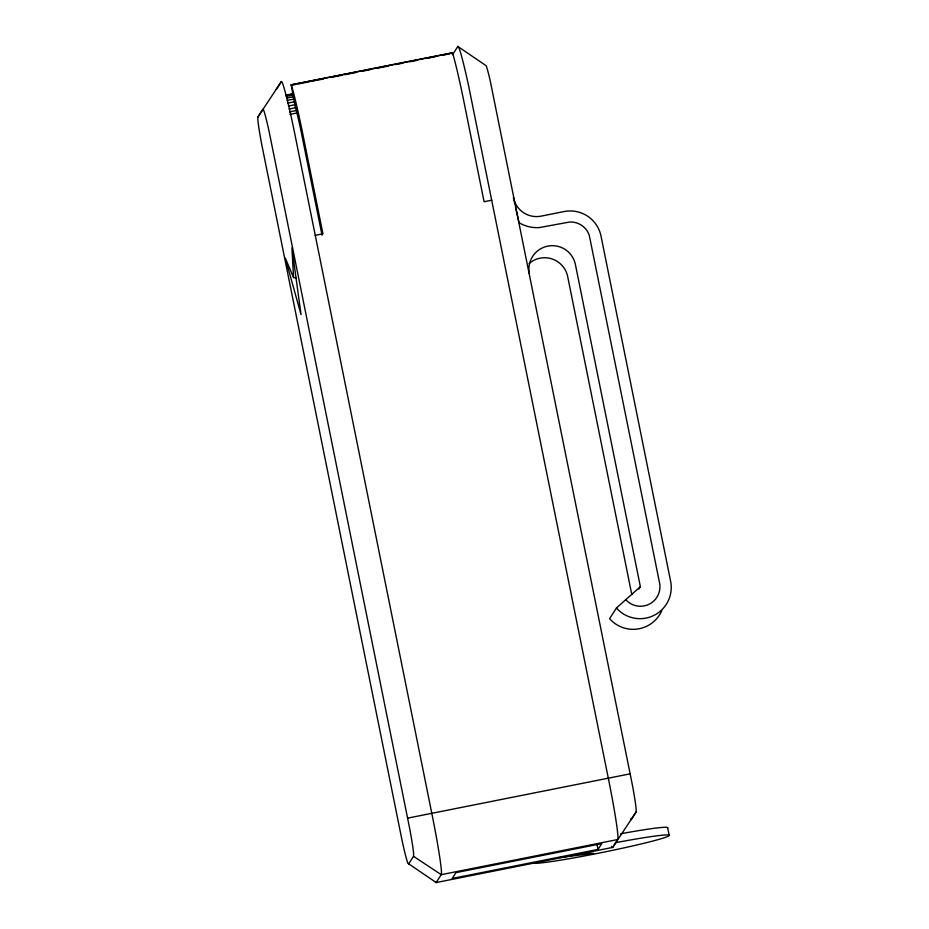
<?xml version="1.0" encoding="UTF-8"?>
<svg xmlns="http://www.w3.org/2000/svg" width="929" height="929" viewBox="0 0 929 929"><rect width="100%" height="100%" fill="white"/><g stroke="black" fill="none" stroke-linecap="round" stroke-linejoin="round"><path stroke-width="1.39" d="M408.586 864.028L413.51 856.329L413.637 854.332A35.047 1.707 78.7 0 0 409.689 828.598L269.387 132.812A35.047 1.707 78.7 0 0 263.557 110.017L262.884 109.274L257.948 116.973L257.821 118.97A35.047 1.707 78.7 0 0 261.781 144.703L402.071 840.49A35.047 1.707 78.7 0 0 407.901 863.296L436.189 882.55L612.699 847.411L636.075 812.027L636.202 810.03A35.047 1.707 78.7 0 0 632.243 784.297L490.152 80.44A35.047 1.707 78.7 0 0 486.122 65.704L457.834 46.45L452.795 54.335M491.766 200.211L484.09 201.732L463.989 102.027A58.759 2.868 78.7 0 0 452.829 53.94L452.295 52.756L291.137 84.829L295.236 106.649A35.256 1.719 78.7 0 1 301.937 135.495L322.038 235.211M452.295 52.756L452.388 54.637M276.273 89.474L281.324 81.589A58.759 2.868 78.7 0 1 295.155 135.634L431.869 813.665A58.759 2.868 78.7 0 1 441.24 874.665L436.189 882.55A58.759 2.868 78.7 0 1 435.213 881.493M529.367 273.718A23.504 23.446 32.6 0 1 547.75 246.127A23.504 23.446 32.6 0 1 575.411 264.544L640.371 586.687L616.426 608.019L609.598 618.679A31.342 31.261 32.6 0 0 661.796 610.632M638.827 589.102L640.371 586.687M598.021 849.42L601.737 843.625L455.918 872.656L452.202 878.451L598.021 849.42L596.929 844.008M457.834 46.45A58.759 2.868 78.7 0 1 468.588 85.723L608.379 778.525A58.759 2.868 78.7 0 1 617.75 839.526L612.699 847.411A58.759 2.868 78.7 0 1 611.735 846.354M636.075 812.027L631.139 819.726L630.466 818.983M257.948 116.973L281.324 81.589M630.21 773.822L407.645 818.135M291.137 84.829L452.493 52.965M292.507 85.12L295.341 84.562M298.163 83.993L309.473 81.752M312.307 81.183L323.606 78.93M330.678 77.525L341.988 75.272M344.822 74.715L356.132 72.462M363.193 71.057L370.265 69.652M377.337 68.235L388.647 65.982M395.708 64.577L402.78 63.172M409.852 61.767L416.912 60.362M428.223 58.109L435.295 56.704M442.367 55.299L449.427 53.882M285.714 95.222L292.786 93.806M285.911 95.432L292.983 94.026M288.513 95.222L291.334 94.665M286.248 96.407L293.32 95.002M286.713 98.091L293.785 96.686M287.258 100.367L294.33 98.962M287.862 103.073L294.934 101.667M288.478 106.022L295.55 104.617M289.07 109.03L296.13 107.625M289.581 111.875L296.653 110.47M289.987 114.372L297.059 112.955M315.256 235.339L322.932 233.818L302.819 134.101A58.759 2.868 78.7 0 0 291.66 86.025L291.323 85.05M617.75 839.526L441.24 874.665L413.51 856.329M559.978 857.467L593.608 853.368L582.994 853.228M293.576 277.574L291.927 247.915L301.042 314.617L285.342 258.204L293.576 277.574L296.316 277.945M515.456 207.132L519.079 222.681L521.413 224.028A35.279 35.197 32.6 0 0 539.319 227.57L569.442 222.054A19.555 19.509 32.6 0 1 589.265 235.258L659.555 582.866A19.59 19.532 32.6 0 1 625.681 599.588M514.294 201.767L514.736 203.823M513.865 199.723L513.458 197.714A23.504 23.446 32.6 0 0 513.946 199.7M631.801 594.56L567.689 276.61A23.504 23.446 32.6 0 0 529.135 263.557M667.649 827.693L669.194 835.368M514.26 200.676A23.504 23.446 32.6 0 0 541.119 216.143L564.147 211.557A31.342 31.261 32.6 0 1 601.028 236.129L670.622 581.275A31.342 31.261 32.6 0 1 616.426 608.019M615.37 842.731A69.652 3.519 -11.4 0 1 668.183 836.239A69.652 3.519 -11.4 0 1 591.947 854.506A69.652 3.519 -11.4 0 1 532.921 862.495M620.711 833.766A69.652 3.519 -11.4 0 1 667.37 828.122"/></g></svg>
